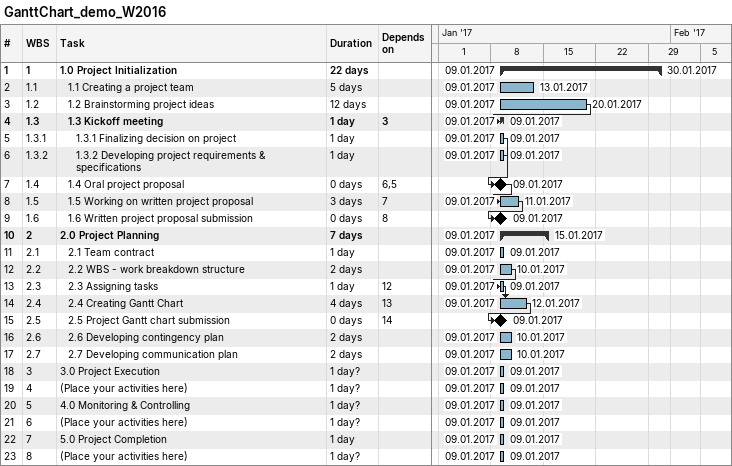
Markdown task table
GanttChart_demo_W2016

| ID | WBS | Task | Duration | Start | Finish | Predecessors |
|---|---|---|---|---|---|---|
| 1 | 1 | **1.0 Project Initialization** | 22d | 2017-01-09 | 2017-01-30 |  |
| 2 | 1.1 | 1.1 Creating a project team | 5d | 2017-01-09 | 2017-01-13 |  |
| 3 | 1.2 | 1.2 Brainstorming project ideas | 12d | 2017-01-09 | 2017-01-20 |  |
| 4 | 1.3 | **1.3 Kickoff meeting** | 1d | 2017-01-09 | 2017-01-09 | 3 |
| 5 | 1.3.1 | 1.3.1 Finalizing decision on project | 1d | 2017-01-09 | 2017-01-09 |  |
| 6 | 1.3.2 | 1.3.2 Developing project requirements & specifications | 1d | 2017-01-09 | 2017-01-09 |  |
| 7 | 1.4 | 1.4 Oral project proposal | 0d | 2017-01-09 | 2017-01-09 | 6, 5 |
| 8 | 1.5 | 1.5 Working on written project proposal | 3d | 2017-01-09 | 2017-01-11 | 7 |
| 9 | 1.6 | 1.6 Written project proposal submission | 0d | 2017-01-09 | 2017-01-09 | 8 |
| 10 | 2 | **2.0 Project Planning** | 7d | 2017-01-09 | 2017-01-15 |  |
| 11 | 2.1 | 2.1 Team contract | 1d | 2017-01-09 | 2017-01-09 |  |
| 12 | 2.2 | 2.2 WBS - work breakdown structure | 2d | 2017-01-09 | 2017-01-10 |  |
| 13 | 2.3 | 2.3 Assigning tasks | 1d | 2017-01-09 | 2017-01-09 | 12 |
| 14 | 2.4 | 2.4 Creating Gantt Chart | 4d | 2017-01-09 | 2017-01-12 | 13 |
| 15 | 2.5 | 2.5 Project Gantt chart submission | 0d | 2017-01-09 | 2017-01-09 | 14 |
| 16 | 2.6 | 2.6 Developing contingency plan | 2d | 2017-01-09 | 2017-01-10 |  |
| 17 | 2.7 | 2.7 Developing communication plan | 2d | 2017-01-09 | 2017-01-10 |  |
| 18 | 3 | 3.0 Project Execution | 1d? | 2017-01-09 | 2017-01-09 |  |
| 19 | 4 | (Place your activities here) | 1d? | 2017-01-09 | 2017-01-09 |  |
| 20 | 5 | 4.0 Monitoring & Controlling | 1d? | 2017-01-09 | 2017-01-09 |  |
| 21 | 6 | (Place your activities here) | 1d? | 2017-01-09 | 2017-01-09 |  |
| 22 | 7 | 5.0 Project Completion | 1d | 2017-01-09 | 2017-01-09 |  |
| 23 | 8 | (Place your activities here) | 1d? | 2017-01-09 | 2017-01-09 |  |
